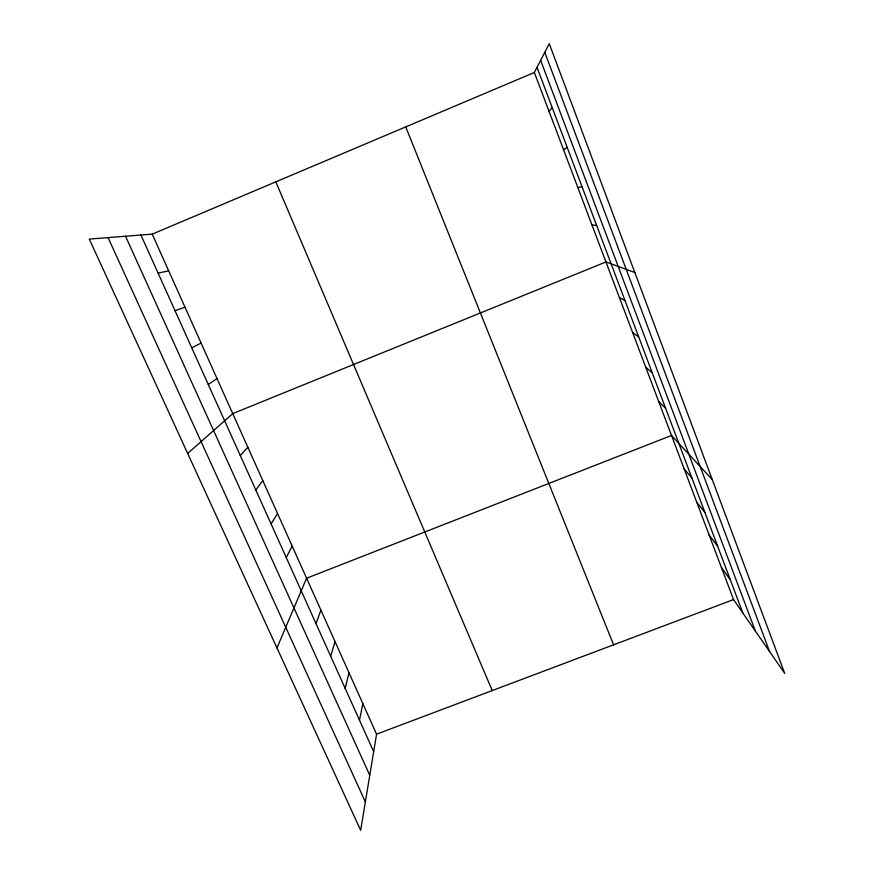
<?xml version="1.0" encoding="UTF-8"?>
<svg xmlns="http://www.w3.org/2000/svg" width="874" height="874" viewBox="0 0 874 874"><rect width="100%" height="100%" fill="white"/><g stroke="black" fill="none" stroke-linecap="round" stroke-linejoin="round"><path stroke-width="1.31" d="M152.229 234.145L376.563 734.182L360.667 830.3L89.279 239.083L152.229 234.145L534.353 72.487L549.265 43.7L784.721 673.384L733.548 599.586L534.353 72.487M359.498 720.187L362.863 703.657M345.175 688.384L349.021 672.794M330.689 656.232L335.026 641.614M316.038 623.719L320.889 610.096M276.96 647.94L306.588 578.227L671.527 435.471L712.266 479.618M286.257 557.601L292.145 546.021M271.104 523.974L277.539 513.464M255.787 489.975L262.768 480.547M549.025 111.293L552.204 107.633M240.295 455.572L247.834 447.259M187.681 453.453L232.735 413.61L605.955 261.949L634.83 272.524M208.285 384.527L217.003 378.54M563.511 149.64L567.215 147.422M191.756 347.819L201.096 343.067M376.563 734.182L733.548 599.586M175.018 310.685L184.993 307.189M158.085 273.081L168.704 270.885M577.823 187.528L582.04 186.708M591.971 224.957L596.669 225.514M619.371 297.444L624.997 300.612M632.634 332.535L638.697 336.938M645.744 367.233L652.244 372.848M658.712 401.537L665.638 408.333M684.211 469.021L691.946 478.1M696.742 502.2L704.881 512.383M709.153 535.019L717.663 546.283M721.421 567.477L730.303 579.801M108.07 237.608L365.365 801.939M125.55 236.242L369.768 775.304M140.943 235.03L373.668 751.64M275.834 181.858L492.226 690.569M405.733 126.894L613.581 644.815M537.018 67.353L742.813 612.936M544.797 52.331L769.568 651.534M540.656 60.328L755.376 631.072"/></g></svg>
